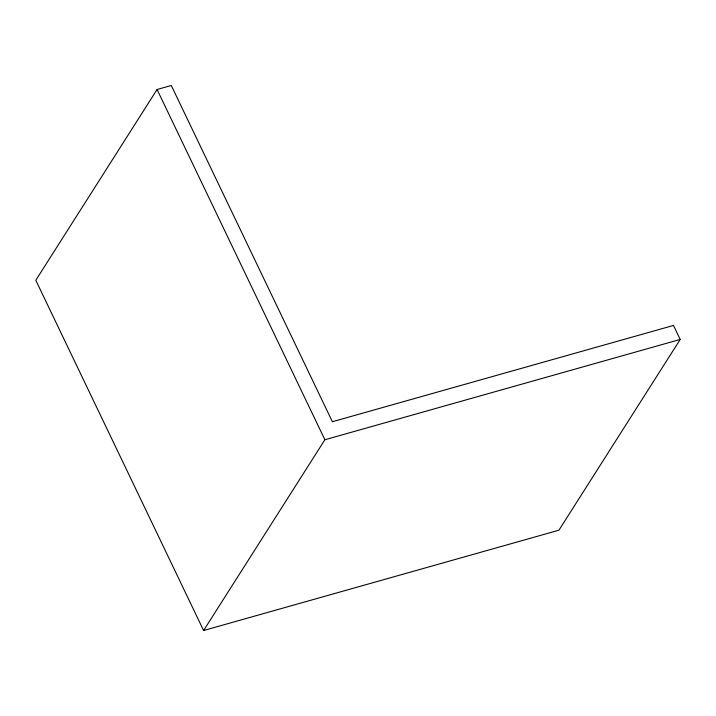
<?xml version="1.0" encoding="UTF-8"?>
<svg xmlns="http://www.w3.org/2000/svg" width="716" height="716" viewBox="0 0 716 716"><rect width="100%" height="100%" fill="white"/><g stroke="black" fill="none" stroke-linecap="round" stroke-linejoin="round"><path stroke-width="1.07" d="M157.072 89.509L35.8 280.269L203.604 630.51L558.928 530.207L680.2 339.447L673.488 325.44L332.385 421.724L171.285 85.49L157.072 89.509L324.885 439.749L203.604 630.51M324.885 439.749L680.2 339.447"/></g></svg>
